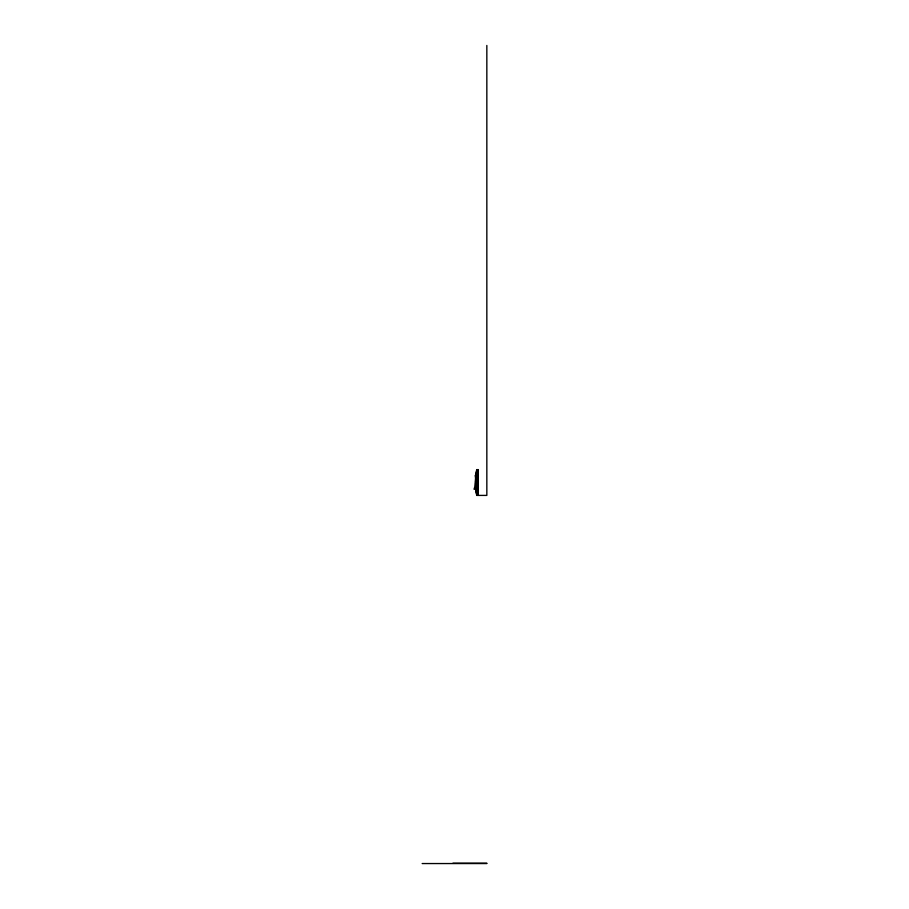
<?xml version="1.0" encoding="UTF-8"?>
<svg xmlns="http://www.w3.org/2000/svg" width="909" height="909" viewBox="0 0 909 909"><rect width="100%" height="100%" fill="white"/><g stroke="black" fill="none" stroke-linecap="round" stroke-linejoin="round"><path stroke-width="1.36" d="M475.907 475.441L475.85 476.055A74.186 74.186 0 0 0 475.85 488.985L475.907 489.61M475.68 486.838A52.722 37.133 -90 0 1 476.339 471.771L476.691 469.635L478.304 469.635L478.304 495.405M477.339 470.283L478.304 470.283M477.339 494.757L478.304 494.757M475.839 488.985A52.722 37.133 -90 0 0 476.339 493.28L476.691 495.405L486.838 495.405L486.838 45.45M452.921 863.186L486.838 863.186M422.162 863.55L486.838 863.55M476.6 489.428L474.032 489.212A25.293 25.293 0 0 0 475.168 475.407M477.339 476.111L477.339 488.928M476.702 469.635A53.324 37.564 90 0 1 476.702 495.405M476.339 493.28A52.722 37.133 90 0 1 476.339 471.771"/></g></svg>
